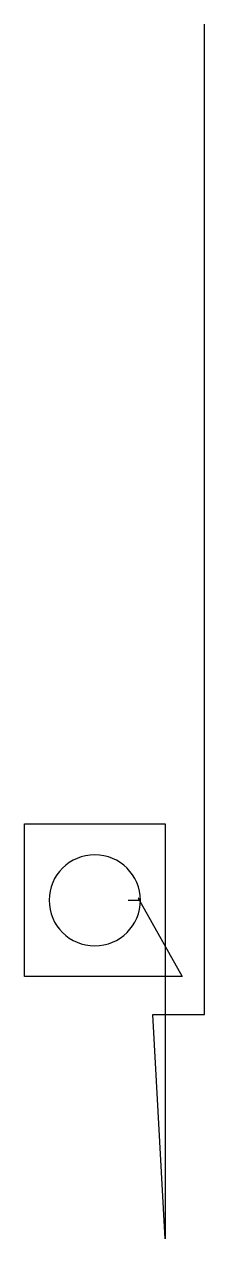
# Model space of a CAD drawing. Header units: metres. Extents: x 187 to 483, y 0 to 2000.
import ezdxf

# ---------------------------------------------------------------- set-up
doc = ezdxf.new("R2010")
doc.units = ezdxf.units.M

msp = doc.modelspace()

# ---------------------------------------------------------------- linework, layer by layer
at = {"layer": 'TOOL_0'}
for p, q in [((483.227, 1999), (483.227, 2000)), ((483.227, 369.483), (483.227, 1999)), ((186.914, 431.557), (186.914, 683.057)), ((186.914, 683.057), (418.414, 683.057)), ((418.414, 683.057), (418.414, 431.557)), ((377.665, 557.307), (374.129, 560.843)), ((374.129, 560.843), (446.414, 431.557)), ((357.665, 557.307), (377.665, 557.307)), ((418.414, 431.557), (186.914, 431.557)), ((446.414, 431.557), (418.414, 431.557)), ((418.414, 431.557), (418.414, 426.557)), ((418.414, 426.557), (418.414, 0)), ((418.414, 0), (398.217, 369.483)), ((398.217, 369.483), (483.227, 369.483))]:
    msp.add_line(p, q, dxfattribs=at)
for start, end in [(0, 180), (180, 0)]:
    msp.add_arc((302.665, 557.307), 75, start, end, dxfattribs=at)

doc.saveas('drawing.dxf')
